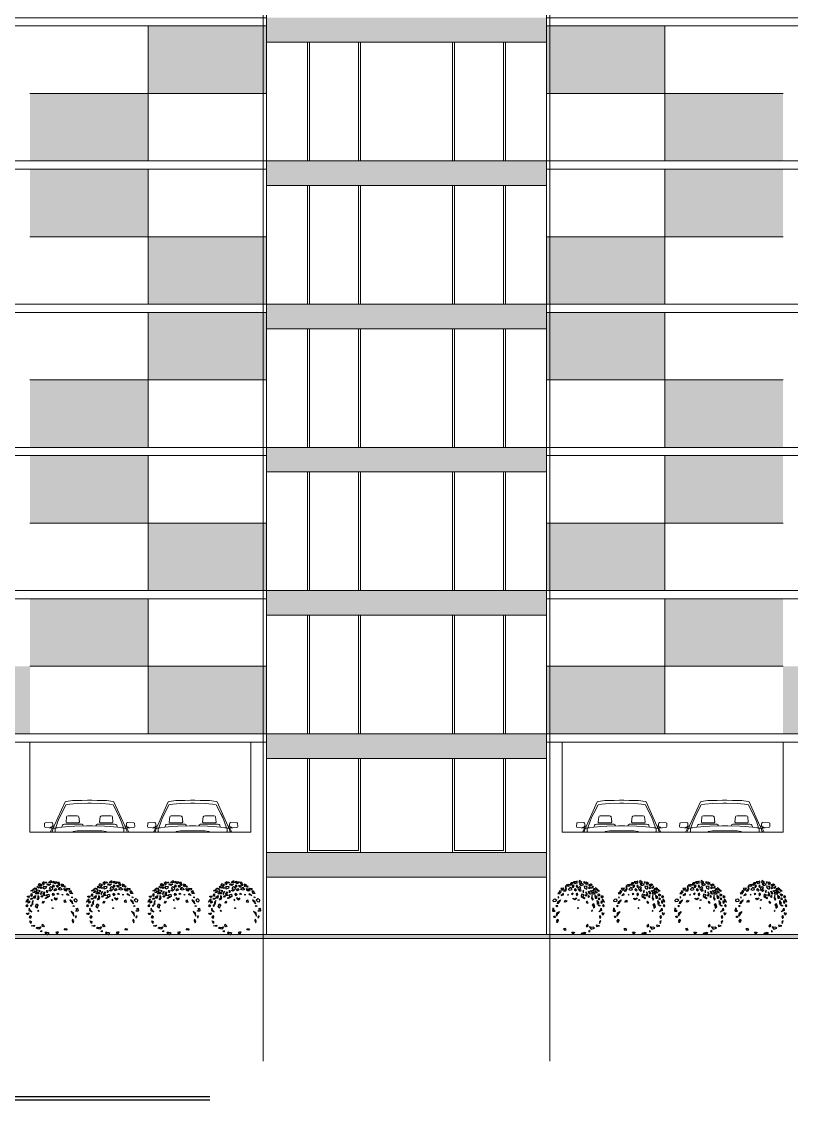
# Model space of a CAD drawing. Header units: millimetres. Extents: x 485872 to 486142, y -52344 to -52207.
# Drawn here: x 486010.21 to 486029, y -52343.65 to -52316.98 of the extents above; entities that cross this region are included whole.
import ezdxf

# ---------------------------------------------------------------- set-up
doc = ezdxf.new("R2010")
doc.units = ezdxf.units.MM
doc.header["$LTSCALE"] = 15
doc.linetypes.add('DASHDOTX2', pattern=[50.8, 25.4, -12.7, 0, -12.7])
doc.styles.add('ATTR', font='romans.shx', dxfattribs={"width": 0.8, "height": 0.7})
pattern_1 = [(0, (485513.4411254, -52315.73664), (0, 0.006985), [0.00508, -0.001905]), (90, (485513.4411254, -52315.73664), (-0.006985, 4e-19), [0.00508, -0.001905])]
pattern_2 = [(0, (485513.4411254, -52322.73664), (0, 0.006985), [0.00508, -0.001905]), (90, (485513.4411254, -52322.73664), (-0.006985, 4e-19), [0.00508, -0.001905])]
pattern_3 = [(0, (485513.4411254, -52329.73664), (0, 0.006985), [0.00508, -0.001905]), (90, (485513.4411254, -52329.73664), (-0.006985, 4e-19), [0.00508, -0.001905])]
pattern_4 = [(0, (485513.4411254, -52333.23664), (0, 0.006985), [0.00508, -0.001905]), (90, (485513.4411254, -52333.23664), (-0.006985, 4e-19), [0.00508, -0.001905])]
pattern_5 = [(0, (485507.6611254, -52319.23664), (0, 0.006985), [0.00508, -0.001905]), (90, (485507.6611254, -52319.23664), (-0.006985, 4e-19), [0.00508, -0.001905])]

# ---------------------------------------------------------------- blocks, each defined once
blk = doc.blocks.new('A$C1FC02FEC')
at = {"color": 72}
for points in [[(0.073, 0.559), (0.107, 0.558), (0.105, 0.575), (0.122, 0.581), (0.1, 0.601), (0.094, 0.58)], [(0.114, 0.629), (0.128, 0.606), (0.144, 0.61), (0.158, 0.632)], [(0.154, 0.594), (0.182, 0.599), (0.195, 0.627), (0.179, 0.626), (0.171, 0.61)], [(0.179, 0.665), (0.174, 0.648), (0.189, 0.648), (0.193, 0.659)], [(0.213, 0.657), (0.211, 0.666), (0.194, 0.679), (0.225, 0.687), (0.225, 0.661)], [(0.248, 0.649), (0.218, 0.616), (0.238, 0.605), (0.269, 0.617), (0.262, 0.633), (0.248, 0.631)], [(0.243, 0.675), (0.259, 0.71), (0.281, 0.709), (0.275, 0.688), (0.264, 0.696), (0.259, 0.683), (0.263, 0.676)], [(0.275, 0.669), (0.272, 0.646), (0.287, 0.646), (0.297, 0.668)], [(0.291, 0.719), (0.314, 0.694), (0.325, 0.708), (0.341, 0.7), (0.339, 0.729), (0.32, 0.719)], [(0.31, 0.627), (0.297, 0.605), (0.32, 0.597), (0.331, 0.605)], [(0.339, 0.681), (0.327, 0.665), (0.335, 0.643), (0.343, 0.654)], [(0.371, 0.656), (0.348, 0.635), (0.352, 0.613), (0.377, 0.592), (0.398, 0.602), (0.373, 0.616), (0.39, 0.64)], [(0.369, 0.739), (0.362, 0.713), (0.377, 0.705), (0.403, 0.711)], [(0.373, 0.686), (0.396, 0.67), (0.426, 0.681), (0.413, 0.692), (0.396, 0.686)], [(0.426, 0.605), (0.417, 0.586), (0.424, 0.57), (0.426, 0.586)], [(0.44, 0.719), (0.426, 0.711), (0.436, 0.7), (0.447, 0.705)], [(0.478, 0.659), (0.434, 0.656), (0.44, 0.635), (0.47, 0.621), (0.476, 0.638), (0.466, 0.646)], [(0.459, 0.689), (0.464, 0.697), (0.462, 0.719), (0.489, 0.702), (0.47, 0.684)], [(0.493, 0.681), (0.529, 0.694), (0.544, 0.678), (0.525, 0.667), (0.523, 0.681), (0.51, 0.675), (0.508, 0.667)], [(0.512, 0.654), (0.493, 0.64), (0.504, 0.629), (0.527, 0.638)], [(0.518, 0.597), (0.561, 0.608), (0.573, 0.632), (0.567, 0.581), (0.542, 0.578)], [(0.556, 0.662), (0.546, 0.651), (0.537, 0.632), (0.561, 0.646)], [(0.59, 0.638), (0.584, 0.627), (0.592, 0.619), (0.613, 0.621)], [(0.594, 0.6), (0.584, 0.584), (0.598, 0.573), (0.62, 0.573), (0.598, 0.581)], [(0.615, 0.613), (0.613, 0.605), (0.628, 0.594), (0.645, 0.597)], [(0.023, 0.481), (0.038, 0.489), (0.059, 0.467), (0.044, 0.451), (0.015, 0.448), (0.011, 0.467)], [(0.07, 0.419), (0.074, 0.448), (0.112, 0.475), (0.103, 0.457)], [(0.086, 0.513), (0.076, 0.505), (0.084, 0.502)], [(0.15, 0.562), (0.122, 0.535), (0.154, 0.54)], [(0.164, 0.44), (0.175, 0.47), (0.196, 0.459), (0.19, 0.44), (0.179, 0.448)], [(0.213, 0.551), (0.213, 0.538), (0.219, 0.543)], [(0.278, 0.565), (0.263, 0.551), (0.27, 0.546), (0.284, 0.551)], [(0.32, 0.489), (0.306, 0.473), (0.284, 0.486), (0.284, 0.497), (0.306, 0.489), (0.329, 0.502)], [(0.343, 0.567), (0.325, 0.551), (0.335, 0.53), (0.35, 0.548)], [(0.352, 0.475), (0.36, 0.478), (0.367, 0.467), (0.352, 0.462)], [(0.398, 0.551), (0.396, 0.519), (0.44, 0.492), (0.451, 0.497), (0.415, 0.516), (0.434, 0.543)], [(0.457, 0.581), (0.464, 0.546), (0.447, 0.535), (0.47, 0.527), (0.478, 0.557)], [(0.474, 0.457), (0.464, 0.44), (0.478, 0.427), (0.491, 0.432), (0.48, 0.443)], [(0.493, 0.535), (0.485, 0.516), (0.497, 0.511), (0.508, 0.521)], [(0.508, 0.548), (0.493, 0.592), (0.516, 0.562)], [(0.544, 0.573), (0.537, 0.554), (0.588, 0.557), (0.567, 0.575)], [(0.546, 0.532), (0.537, 0.502), (0.55, 0.467), (0.561, 0.486), (0.546, 0.497)], [(0.582, 0.532), (0.586, 0.497), (0.605, 0.494), (0.615, 0.508)], [(0.613, 0.465), (0.634, 0.432), (0.62, 0.411), (0.617, 0.432)], [(0.641, 0.524), (0.628, 0.535), (0.626, 0.546), (0.634, 0.554), (0.651, 0.543)], [(0.651, 0.489), (0.639, 0.497), (0.626, 0.492), (0.628, 0.481), (0.645, 0.478)], [(0.672, 0.527), (0.664, 0.516), (0.676, 0.505), (0.698, 0.519)], [(0.666, 0.459), (0.664, 0.438), (0.679, 0.427), (0.687, 0.44)], [(0.681, 0.486), (0.687, 0.462), (0.712, 0.44), (0.702, 0.47)], [(0.023, 0.351), (0.006, 0.359), (0, 0.324), (0.006, 0.316), (0.036, 0.316), (0.032, 0.324), (0.015, 0.33)], [(0.048, 0.392), (0.059, 0.381), (0.072, 0.389)], [(0.055, 0.249), (0.061, 0.294), (0.095, 0.313), (0.076, 0.286)], [(0.352, 0.365), (0.341, 0.359), (0.348, 0.354), (0.356, 0.357)], [(0.548, 0.332), (0.537, 0.321), (0.546, 0.313)], [(0.544, 0.403), (0.558, 0.386), (0.561, 0.357), (0.582, 0.378), (0.569, 0.419)], [(0.651, 0.397), (0.649, 0.386), (0.632, 0.389), (0.634, 0.405)], [(0.67, 0.359), (0.672, 0.327), (0.634, 0.311), (0.657, 0.332)], [(0.687, 0.394), (0.7, 0.378), (0.71, 0.386), (0.702, 0.408)], [(0.034, 0.249), (0.036, 0.23), (0.023, 0.232), (0.021, 0.251)], [(0.067, 0.157), (0.059, 0.186), (0.074, 0.208), (0.08, 0.189), (0.074, 0.178)], [(0.655, 0.257), (0.643, 0.243), (0.649, 0.216), (0.664, 0.232)], [(0.662, 0.186), (0.643, 0.176), (0.645, 0.149), (0.655, 0.165)], [(0.676, 0.294), (0.681, 0.273), (0.698, 0.273), (0.708, 0.289), (0.693, 0.286)], [(0.177, 0.081), (0.15, 0.076), (0.164, 0.057), (0.188, 0.062)], [(0.284, 0.005), (0.268, 0.03), (0.291, 0.03), (0.306, 0.024)], [(0.417, 0), (0.396, 0.014), (0.409, 0.022), (0.413, 0.019), (0.434, 0.019), (0.434, 0.03), (0.455, 0.027), (0.447, 0.014)], [(0.487, 0.138), (0.464, 0.116), (0.472, 0.103), (0.491, 0.113)], [(0.499, 0.035), (0.516, 0.041), (0.499, 0.051)], [(0.512, 0.105), (0.508, 0.097), (0.533, 0.073), (0.575, 0.086), (0.561, 0.1), (0.533, 0.092)], [(0.598, 0.124), (0.603, 0.108), (0.643, 0.119)]]:
    blk.add_lwpolyline(points, close=True, dxfattribs=at)
at = {"color": 72, "style": 'ATTR', "width": 0.8, "flags": 9}
blk.add_attdef('ESTCODE', (0.356, 0.357), '', height=0.00445, dxfattribs=at)
blk = doc.blocks.new('Carffs')
at = {"linetype": 'ByBlock', "lineweight": 9}
for p, q in [((296594, -79319), (296905, -78627)), ((296738, -79092), (296925, -78714)), ((296905, -78627), (296931, -78621)), ((296925, -78714), (297036, -78700)), ((296931, -78621), (297118, -78595)), ((297036, -78700), (297249, -78682)), ((297118, -78595), (297384, -78588)), ((297249, -78682), (297553, -78672)), ((297384, -78588), (297541, -78585)), ((297541, -78585), (297599, -78585)), ((297553, -78672), (297602, -78672)), ((297654, -78672), (297604, -78672)), ((297666, -78585), (297607, -78585)), ((297958, -78682), (297654, -78672)), ((297823, -78588), (297666, -78585)), ((298089, -78595), (297823, -78588)), ((298171, -78700), (297958, -78682)), ((298276, -78621), (298089, -78595)), ((298282, -78714), (298171, -78700)), ((298302, -78627), (298276, -78621)), ((298402, -78956), (298282, -78714)), ((298613, -79319), (298302, -78627)), ((296688, -79217), (296742, -79082)), ((296742, -79082), (296805, -78956)), ((296933, -79216), (296947, -79062)), ((296947, -79062), (296956, -79043)), ((296956, -79043), (296989, -79035)), ((296989, -79035), (297249, -79035)), ((297249, -79035), (297284, -79038)), ((297284, -79038), (297299, -79060)), ((297299, -79060), (297318, -79206)), ((297907, -79060), (297889, -79206)), ((297923, -79038), (297907, -79060)), ((297957, -79035), (297923, -79038)), ((298218, -79035), (297957, -79035)), ((298251, -79043), (298218, -79035)), ((298260, -79062), (298251, -79043)), ((298274, -79216), (298260, -79062)), ((298465, -79082), (298402, -78956)), ((298519, -79217), (298465, -79082)), ((296309, -79337), (296313, -79241)), ((296319, -79359), (296309, -79337)), ((296313, -79241), (296332, -79228)), ((296349, -79370), (296319, -79359)), ((296332, -79228), (296519, -79227)), ((296447, -79377), (296349, -79370)), ((296535, -79383), (296447, -79377)), ((296469, -79376), (296497, -79355)), ((296479, -79499), (296535, -79383)), ((296497, -79355), (296525, -79355)), ((296538, -79463), (296512, -79499)), ((296519, -79227), (296541, -79239)), ((296525, -79355), (296545, -79326)), ((296563, -79386), (296537, -79384)), ((296560, -79393), (296538, -79463)), ((296541, -79239), (296548, -79269)), ((296548, -79269), (296547, -79324)), ((296547, -79324), (296588, -79324)), ((296588, -79324), (296563, -79386)), ((296566, -79387), (296618, -79388)), ((296616, -79414), (296620, -79392)), ((296618, -79479), (296616, -79414)), ((296630, -79502), (296618, -79479)), ((296620, -79392), (296635, -79375)), ((296634, -79372), (296688, -79217)), ((296635, -79375), (296681, -79372)), ((296681, -79372), (296805, -79359)), ((296805, -79359), (296914, -79350)), ((296825, -79303), (296813, -79336)), ((296813, -79336), (296813, -79353)), ((296846, -79283), (296825, -79303)), ((296889, -79274), (296846, -79283)), ((297377, -79274), (296889, -79274)), ((296914, -79350), (297006, -79341)), ((296944, -79230), (296933, -79216)), ((297300, -79230), (296944, -79230)), ((297006, -79341), (297175, -79331)), ((297251, -79463), (297130, -79479)), ((297175, -79331), (297514, -79323)), ((297604, -79460), (297251, -79463)), ((297318, -79206), (297300, -79230)), ((297407, -79288), (297377, -79274)), ((297424, -79323), (297407, -79288)), ((297514, -79323), (297601, -79323)), ((297603, -79460), (297956, -79463)), ((297692, -79323), (297605, -79323)), ((298032, -79331), (297692, -79323)), ((297782, -79323), (297800, -79288)), ((297800, -79288), (297829, -79274)), ((297829, -79274), (298318, -79274)), ((297889, -79206), (297906, -79230)), ((297906, -79230), (298263, -79230)), ((297956, -79463), (298076, -79479)), ((298200, -79341), (298032, -79331)), ((298293, -79350), (298200, -79341)), ((298263, -79230), (298274, -79216)), ((298402, -79359), (298293, -79350)), ((298318, -79274), (298361, -79283)), ((298361, -79283), (298381, -79303)), ((298381, -79303), (298394, -79336)), ((298394, -79336), (298394, -79353)), ((298526, -79372), (298402, -79359)), ((298573, -79372), (298519, -79217)), ((298572, -79375), (298526, -79372)), ((298587, -79392), (298572, -79375)), ((298576, -79502), (298589, -79479)), ((298591, -79414), (298587, -79392)), ((298641, -79387), (298589, -79388)), ((298589, -79479), (298591, -79414)), ((298660, -79324), (298618, -79324)), ((298618, -79324), (298644, -79386)), ((298644, -79386), (298669, -79384)), ((298647, -79393), (298669, -79463)), ((298666, -79239), (298659, -79269)), ((298659, -79269), (298660, -79324)), ((298682, -79355), (298662, -79326)), ((298688, -79227), (298666, -79239)), ((298669, -79463), (298695, -79499)), ((298671, -79383), (298760, -79377)), ((298728, -79499), (298671, -79383)), ((298710, -79355), (298682, -79355)), ((298875, -79228), (298688, -79227)), ((298738, -79376), (298710, -79355)), ((298760, -79377), (298858, -79370)), ((298858, -79370), (298888, -79359)), ((298893, -79241), (298875, -79228)), ((298888, -79359), (298898, -79337)), ((298898, -79337), (298893, -79241))]:
    blk.add_line(p, q, dxfattribs=at)
at = {"linetype": 'Continuous', "lineweight": 13}
for points in [[(297131, -79479), (297127, -79499)], [(298076, -79479), (298080, -79499)]]:
    blk.add_lwpolyline(points, dxfattribs=at)
blk = doc.blocks.new('01')
at = {"color": 1, "lineweight": -3}
for p, q in [((759112, -50321), (759788, -50321)), ((759796, -50401), (759112, -50401)), ((769811, -50401), (760379, -50401)), ((769811, -50321), (760388, -50321))]:
    blk.add_line(p, q, dxfattribs=at)
blk.add_circle((760088, -50321), 400, dxfattribs=at)

msp = doc.modelspace()

# ---------------------------------------------------------------- hatches: boundary and pattern name
at = {"linetype": 'Continuous', "lineweight": 13}
h = msp.add_hatch(dxfattribs=at)
h.set_pattern_fill('ANGLE', color=143, scale=0.001)
h.set_pattern_definition([(0, (485513.4411254, -52294.43664), (0, 0.006985), [0.00508, -0.001905]), (90, (485513.4411254, -52294.43664), (-0.006985, 4e-19), [0.00508, -0.001905])])
h.paths.add_polyline_path([(486013.296, -52320.377), (486010.406, -52320.377), (486010.406, -52318.727), (486013.296, -52318.727)])
h.paths.add_polyline_path([(486016.186, -52318.727), (486013.296, -52318.727), (486013.296, -52317.077), (486016.186, -52317.077)])
h = msp.add_hatch(color=143, dxfattribs=at)
h.dxf.hatch_style = 1
h.paths.add_polyline_path([(486016.186, -52317.477), (486023.026, -52317.477), (486023.026, -52316.877), (486016.186, -52316.877)])
h = msp.add_hatch(dxfattribs=at)
h.set_pattern_fill('ANGLE', color=143, scale=0.001)
h.set_pattern_definition([(0, (485513.4411254, -52308.73664), (0, 0.006985), [0.00508, -0.001905]), (90, (485513.4411254, -52308.73664), (-0.006985, 4e-19), [0.00508, -0.001905])])
h.paths.add_polyline_path([(486025.916, -52320.377), (486028.806, -52320.377), (486028.806, -52318.727), (486025.916, -52318.727)])
h.paths.add_polyline_path([(486023.026, -52318.727), (486025.916, -52318.727), (486025.916, -52317.077), (486023.026, -52317.077)])
h = msp.add_hatch(color=143, dxfattribs=at)
h.dxf.hatch_style = 1
h.paths.add_polyline_path([(486016.186, -52320.977), (486023.026, -52320.977), (486023.026, -52320.377), (486016.186, -52320.377)])
h = msp.add_hatch(dxfattribs=at)
h.set_pattern_fill('ANGLE', color=143, scale=0.001)
h.set_pattern_definition(pattern_2)
h.paths.add_polyline_path([(486013.296, -52320.577), (486010.406, -52320.577), (486010.406, -52322.227), (486013.296, -52322.227)])
h.paths.add_polyline_path([(486016.186, -52322.227), (486013.296, -52322.227), (486013.296, -52323.877), (486016.186, -52323.877)])
h = msp.add_hatch(dxfattribs=at)
h.set_pattern_fill('ANGLE', color=143, scale=0.001)
h.set_pattern_definition(pattern_2)
h.paths.add_polyline_path([(486025.916, -52320.577), (486028.806, -52320.577), (486028.806, -52322.227), (486025.916, -52322.227)])
h.paths.add_polyline_path([(486023.026, -52322.227), (486025.916, -52322.227), (486025.916, -52323.877), (486023.026, -52323.877)])
h = msp.add_hatch(color=143, dxfattribs=at)
h.dxf.hatch_style = 1
h.paths.add_polyline_path([(486016.186, -52324.477), (486023.026, -52324.477), (486023.026, -52323.877), (486016.186, -52323.877)])
h = msp.add_hatch(dxfattribs=at)
h.set_pattern_fill('ANGLE', color=143, scale=0.001)
h.set_pattern_definition(pattern_1)
h.paths.add_polyline_path([(486013.296, -52327.377), (486010.406, -52327.377), (486010.406, -52325.727), (486013.296, -52325.727)])
h.paths.add_polyline_path([(486016.186, -52325.727), (486013.296, -52325.727), (486013.296, -52324.077), (486016.186, -52324.077)])
h = msp.add_hatch(dxfattribs=at)
h.set_pattern_fill('ANGLE', color=143, scale=0.001)
h.set_pattern_definition(pattern_1)
h.paths.add_polyline_path([(486025.916, -52327.377), (486028.806, -52327.377), (486028.806, -52325.727), (486025.916, -52325.727)])
h.paths.add_polyline_path([(486023.026, -52325.727), (486025.916, -52325.727), (486025.916, -52324.077), (486023.026, -52324.077)])
h = msp.add_hatch(color=143, dxfattribs=at)
h.dxf.hatch_style = 1
h.paths.add_polyline_path([(486016.186, -52327.977), (486023.026, -52327.977), (486023.026, -52327.377), (486016.186, -52327.377)])
h = msp.add_hatch(dxfattribs=at)
h.set_pattern_fill('ANGLE', color=143, scale=0.001)
h.set_pattern_definition(pattern_3)
h.paths.add_polyline_path([(486013.296, -52327.577), (486010.406, -52327.577), (486010.406, -52329.227), (486013.296, -52329.227)])
h.paths.add_polyline_path([(486016.186, -52329.227), (486013.296, -52329.227), (486013.296, -52330.877), (486016.186, -52330.877)])
h = msp.add_hatch(dxfattribs=at)
h.set_pattern_fill('ANGLE', color=143, scale=0.001)
h.set_pattern_definition(pattern_3)
h.paths.add_polyline_path([(486025.916, -52327.577), (486028.806, -52327.577), (486028.806, -52329.227), (486025.916, -52329.227)])
h.paths.add_polyline_path([(486023.026, -52329.227), (486025.916, -52329.227), (486025.916, -52330.877), (486023.026, -52330.877)])
h = msp.add_hatch(color=143, dxfattribs=at)
h.dxf.hatch_style = 1
h.paths.add_polyline_path([(486016.186, -52331.477), (486023.026, -52331.477), (486023.026, -52330.877), (486016.186, -52330.877)])
h = msp.add_hatch(color=143, dxfattribs=at)
h.dxf.hatch_style = 1
h.paths.add_polyline_path([(486016.186, -52331.477), (486023.026, -52331.477), (486023.026, -52330.877), (486016.186, -52330.877)])
h = msp.add_hatch(dxfattribs=at)
h.set_pattern_fill('ANGLE', color=143, scale=0.001)
h.set_pattern_definition(pattern_5)
h.paths.add_polyline_path([(486007.516, -52331.077), (486004.626, -52331.077), (486004.626, -52332.727), (486007.516, -52332.727)])
h.paths.add_polyline_path([(486010.406, -52332.727), (486007.516, -52332.727), (486007.516, -52334.377), (486010.406, -52334.377)])
h = msp.add_hatch(dxfattribs=at)
h.set_pattern_fill('ANGLE', color=143, scale=0.001)
h.set_pattern_definition(pattern_4)
h.paths.add_polyline_path([(486013.296, -52331.077), (486010.406, -52331.077), (486010.406, -52332.727), (486013.296, -52332.727)])
h.paths.add_polyline_path([(486016.186, -52332.727), (486013.296, -52332.727), (486013.296, -52334.377), (486016.186, -52334.377)])
h = msp.add_hatch(dxfattribs=at)
h.set_pattern_fill('ANGLE', color=143, scale=0.001)
h.set_pattern_definition(pattern_4)
h.paths.add_polyline_path([(486025.916, -52331.077), (486028.806, -52331.077), (486028.806, -52332.727), (486025.916, -52332.727)])
h.paths.add_polyline_path([(486023.026, -52332.727), (486025.916, -52332.727), (486025.916, -52334.377), (486023.026, -52334.377)])
h = msp.add_hatch(dxfattribs=at)
h.set_pattern_fill('ANGLE', color=143, scale=0.001)
h.set_pattern_definition(pattern_5)
h.paths.add_polyline_path([(486031.696, -52331.077), (486034.586, -52331.077), (486034.586, -52332.727), (486031.696, -52332.727)])
h.paths.add_polyline_path([(486028.806, -52332.727), (486031.696, -52332.727), (486031.696, -52334.377), (486028.806, -52334.377)])
h = msp.add_hatch(color=143, dxfattribs=at)
h.dxf.hatch_style = 1
h.paths.add_polyline_path([(486016.186, -52334.977), (486023.026, -52334.977), (486023.026, -52334.377), (486016.186, -52334.377)])
h = msp.add_hatch(color=143, dxfattribs=at)
h.dxf.hatch_style = 1
h.paths.add_polyline_path([(486016.186, -52337.877), (486023.026, -52337.877), (486023.026, -52337.277), (486016.186, -52337.277)])
h = msp.add_hatch(color=256, dxfattribs=at)
h.dxf.hatch_style = 1
h.paths.add_polyline_path([(486043.58, -52339.277), (485994.971, -52339.277), (485994.971, -52339.377), (486043.58, -52339.377)])

# ---------------------------------------------------------------- linework, layer by layer
at = {"color": 6, "linetype": 'DASHDOTX2', "lineweight": 13}
for p, q in [((486016.106, -52306.377), (486016.106, -52331.077)), ((486023.106, -52306.377), (486023.106, -52331.077)), ((486016.106, -52330.877), (486016.106, -52342.377)), ((486023.106, -52330.877), (486023.106, -52342.377))]:
    msp.add_line(p, q, dxfattribs=at)
at = {"linetype": 'Continuous', "lineweight": 13}
for p, q in [((486023.026, -52317.477), (486016.186, -52317.477)), ((486023.026, -52320.377), (486016.186, -52320.377)), ((486023.026, -52320.977), (486016.186, -52320.977)), ((486023.026, -52323.877), (486016.186, -52323.877)), ((486023.026, -52324.477), (486016.186, -52324.477)), ((486023.026, -52327.377), (486016.186, -52327.377)), ((486023.026, -52327.977), (486016.186, -52327.977)), ((486023.026, -52330.877), (486016.186, -52330.877)), ((486023.026, -52330.877), (486016.186, -52330.877)), ((486023.026, -52331.477), (486016.186, -52331.477)), ((486023.026, -52331.477), (486016.186, -52331.477)), ((486010.406, -52336.777), (486010.406, -52334.577)), ((486015.806, -52336.777), (486015.806, -52334.577)), ((486023.406, -52336.777), (486023.406, -52334.577)), ((486028.806, -52336.777), (486028.806, -52334.577)), ((486015.806, -52336.777), (486010.406, -52336.777)), ((486028.806, -52336.777), (486023.406, -52336.777))]:
    msp.add_line(p, q, dxfattribs=at)
at = {"color": 143, "linetype": 'Continuous', "lineweight": 13}
for p, q in [((486023.026, -52334.377), (486016.186, -52334.377)), ((486023.026, -52334.977), (486016.186, -52334.977)), ((486023.026, -52337.277), (486016.186, -52337.277)), ((486023.026, -52337.877), (486016.186, -52337.877))]:
    msp.add_line(p, q, dxfattribs=at)
at = {"linetype": 'Continuous', "lineweight": 13}
for points in [[(486016.186, -52306.377), (486016.186, -52331.077)], [(486023.026, -52331.077), (486023.026, -52306.377)], [(486017.186, -52317.477), (486017.186, -52320.377)], [(486017.236, -52317.477), (486017.236, -52320.377)], [(486018.436, -52320.377), (486018.436, -52317.477)], [(486018.486, -52320.377), (486018.486, -52317.477)], [(486020.726, -52317.477), (486020.726, -52320.377)], [(486020.776, -52317.477), (486020.776, -52320.377)], [(486021.976, -52320.377), (486021.976, -52317.477)], [(486022.026, -52320.377), (486022.026, -52317.477)], [(486017.186, -52320.977), (486017.186, -52323.877)], [(486017.236, -52320.977), (486017.236, -52323.877)], [(486018.436, -52323.877), (486018.436, -52320.977)], [(486018.486, -52323.877), (486018.486, -52320.977)], [(486020.726, -52320.977), (486020.726, -52323.877)], [(486020.776, -52320.977), (486020.776, -52323.877)], [(486021.976, -52323.877), (486021.976, -52320.977)], [(486022.026, -52323.877), (486022.026, -52320.977)], [(486017.186, -52324.477), (486017.186, -52327.377)], [(486017.236, -52324.477), (486017.236, -52327.377)], [(486018.436, -52327.377), (486018.436, -52324.477)], [(486018.486, -52327.377), (486018.486, -52324.477)], [(486020.726, -52324.477), (486020.726, -52327.377)], [(486020.776, -52324.477), (486020.776, -52327.377)], [(486021.976, -52327.377), (486021.976, -52324.477)], [(486022.026, -52327.377), (486022.026, -52324.477)], [(486017.186, -52327.977), (486017.186, -52330.877)], [(486017.236, -52327.977), (486017.236, -52330.877)], [(486018.436, -52330.877), (486018.436, -52327.977)], [(486018.486, -52330.877), (486018.486, -52327.977)], [(486020.726, -52327.977), (486020.726, -52330.877)], [(486020.776, -52327.977), (486020.776, -52330.877)], [(486021.976, -52330.877), (486021.976, -52327.977)], [(486022.026, -52330.877), (486022.026, -52327.977)], [(486004.626, -52330.877), (486010.406, -52330.877)], [(486016.186, -52330.877), (486016.186, -52339.277), (486023.026, -52339.277), (486023.026, -52330.877)], [(486017.186, -52331.477), (486017.186, -52334.377)], [(486017.236, -52331.477), (486017.236, -52334.377)], [(486018.436, -52334.377), (486018.436, -52331.477)], [(486018.486, -52334.377), (486018.486, -52331.477)], [(486020.726, -52331.477), (486020.726, -52334.377)], [(486020.776, -52331.477), (486020.776, -52334.377)], [(486021.976, -52334.377), (486021.976, -52331.477)], [(486022.026, -52334.377), (486022.026, -52331.477)], [(486017.186, -52334.977), (486017.186, -52337.277), (486018.486, -52337.277), (486018.486, -52334.977)], [(486017.236, -52334.977), (486017.236, -52337.227), (486018.436, -52337.227), (486018.436, -52334.977)], [(486020.726, -52334.977), (486020.726, -52337.277), (486022.026, -52337.277), (486022.026, -52334.977)], [(486020.776, -52334.977), (486020.776, -52337.227), (486021.976, -52337.227), (486021.976, -52334.977)], [(486022.806, -52339.277), (486016.406, -52339.277)]]:
    msp.add_lwpolyline(points, dxfattribs=at)
at = {"linetype": 'Continuous', "lineweight": 9}
for points in [[(486003.806, -52317.077), (486016.186, -52317.077), (486016.186, -52316.877), (486003.806, -52316.877)], [(486035.406, -52317.077), (486023.026, -52317.077), (486023.026, -52316.877), (486035.406, -52316.877)], [(486003.806, -52320.577), (486016.186, -52320.577), (486016.186, -52320.377), (486003.806, -52320.377)], [(486035.406, -52320.577), (486023.026, -52320.577), (486023.026, -52320.377), (486035.406, -52320.377)], [(486003.806, -52324.077), (486016.186, -52324.077), (486016.186, -52323.877), (486003.806, -52323.877)], [(486035.406, -52324.077), (486023.026, -52324.077), (486023.026, -52323.877), (486035.406, -52323.877)], [(486003.806, -52327.577), (486016.186, -52327.577), (486016.186, -52327.377), (486003.806, -52327.377)], [(486035.406, -52327.577), (486023.026, -52327.577), (486023.026, -52327.377), (486035.406, -52327.377)], [(486003.806, -52331.077), (486016.186, -52331.077), (486016.186, -52330.877), (486003.806, -52330.877)], [(486035.106, -52331.077), (486023.026, -52331.077), (486023.026, -52330.877), (486035.406, -52330.877)], [(486035.106, -52331.077), (486023.026, -52331.077), (486023.026, -52330.877), (486035.406, -52330.877)]]:
    msp.add_lwpolyline(points, dxfattribs=at)
at = {"color": 143, "linetype": 'Continuous', "lineweight": 13}
for points in [[(486013.296, -52320.377), (486013.296, -52317.077)], [(486025.916, -52320.377), (486025.916, -52317.077)], [(486010.406, -52318.727), (486016.186, -52318.727)], [(486028.806, -52318.727), (486023.026, -52318.727)], [(486013.296, -52320.577), (486013.296, -52323.877)], [(486025.916, -52320.577), (486025.916, -52323.877)], [(486010.406, -52322.227), (486016.186, -52322.227)], [(486028.806, -52322.227), (486023.026, -52322.227)], [(486013.296, -52327.377), (486013.296, -52324.077)], [(486025.916, -52327.377), (486025.916, -52324.077)], [(486010.406, -52325.727), (486016.186, -52325.727)], [(486028.806, -52325.727), (486023.026, -52325.727)], [(486013.296, -52327.577), (486013.296, -52330.877)], [(486025.916, -52327.577), (486025.916, -52330.877)], [(486010.406, -52329.227), (486016.186, -52329.227)], [(486028.806, -52329.227), (486023.026, -52329.227)], [(486013.296, -52331.077), (486013.296, -52334.377)], [(486025.916, -52331.077), (486025.916, -52334.377)], [(486010.406, -52332.727), (486016.186, -52332.727)], [(486028.806, -52332.727), (486023.026, -52332.727)]]:
    msp.add_lwpolyline(points, dxfattribs=at)
at = {"linetype": 'Continuous', "lineweight": 9}
for points in [[(486016.186, -52330.877), (486003.806, -52330.877), (486003.806, -52331.077), (486016.186, -52331.077)], [(486016.186, -52334.377), (486003.806, -52334.377), (486003.806, -52334.577), (486016.186, -52334.577)], [(486023.026, -52334.377), (486036.206, -52334.377), (486036.206, -52334.577), (486023.026, -52334.577)]]:
    msp.add_lwpolyline(points, close=True, dxfattribs=at)
at = {"color": 143, "linetype": 'Continuous', "lineweight": 13}
for points in [[(486016.186, -52334.977), (486023.026, -52334.977), (486023.026, -52334.377), (486016.186, -52334.377)], [(486016.186, -52337.877), (486023.026, -52337.877), (486023.026, -52337.277), (486016.186, -52337.277)]]:
    msp.add_lwpolyline(points, close=True, dxfattribs=at)
at = {"linetype": 'Continuous', "lineweight": 13}
msp.add_lwpolyline([(486043.58, -52339.277), (485994.971, -52339.277), (485994.971, -52339.377), (486043.58, -52339.377)], close=True, dxfattribs=at)

# ---------------------------------------------------------------- block references
for name, p, xscale, yscale, zscale in [('Carffs', (486265.457, -52269.036), -0.0008521210105234464, 0.0008521210105234464, 0.0008521210105234464), ('Carffs', (486267.976, -52269.036), -0.0008521210105234464, 0.0008521210105234464, 0.0008521210105234464), ('Carffs', (486278.457, -52269.036), -0.0008521210105234464, 0.0008521210105234464, 0.0008521210105234464), ('Carffs', (486280.976, -52269.036), -0.0008521210105234464, 0.0008521210105234464, 0.0008521210105234464), ('01', (485244.994, -52292.926), 0.001, 0.001, 0.001)]:
    msp.add_blockref(name, p, dxfattribs=dict(at, xscale=xscale, yscale=yscale, zscale=zscale))
at = {"color": 4, "yscale": 1.782512285578938, "zscale": 1.782512285575677}
for p, xscale in [((486011.581, -52339.277), -1.782512285651406), ((486013.061, -52339.277), -1.782512285651406), ((486014.561, -52339.277), -1.782512285651406), ((486016.041, -52339.277), -1.782512285651406), ((486023.171, -52339.277), 1.782512285651406), ((486024.651, -52339.277), 1.782512285651406), ((486026.151, -52339.277), 1.782512285651406), ((486027.631, -52339.277), 1.782512285651406)]:
    msp.add_blockref('A$C1FC02FEC', p, dxfattribs=dict(at, xscale=xscale))

doc.saveas('drawing.dxf')
